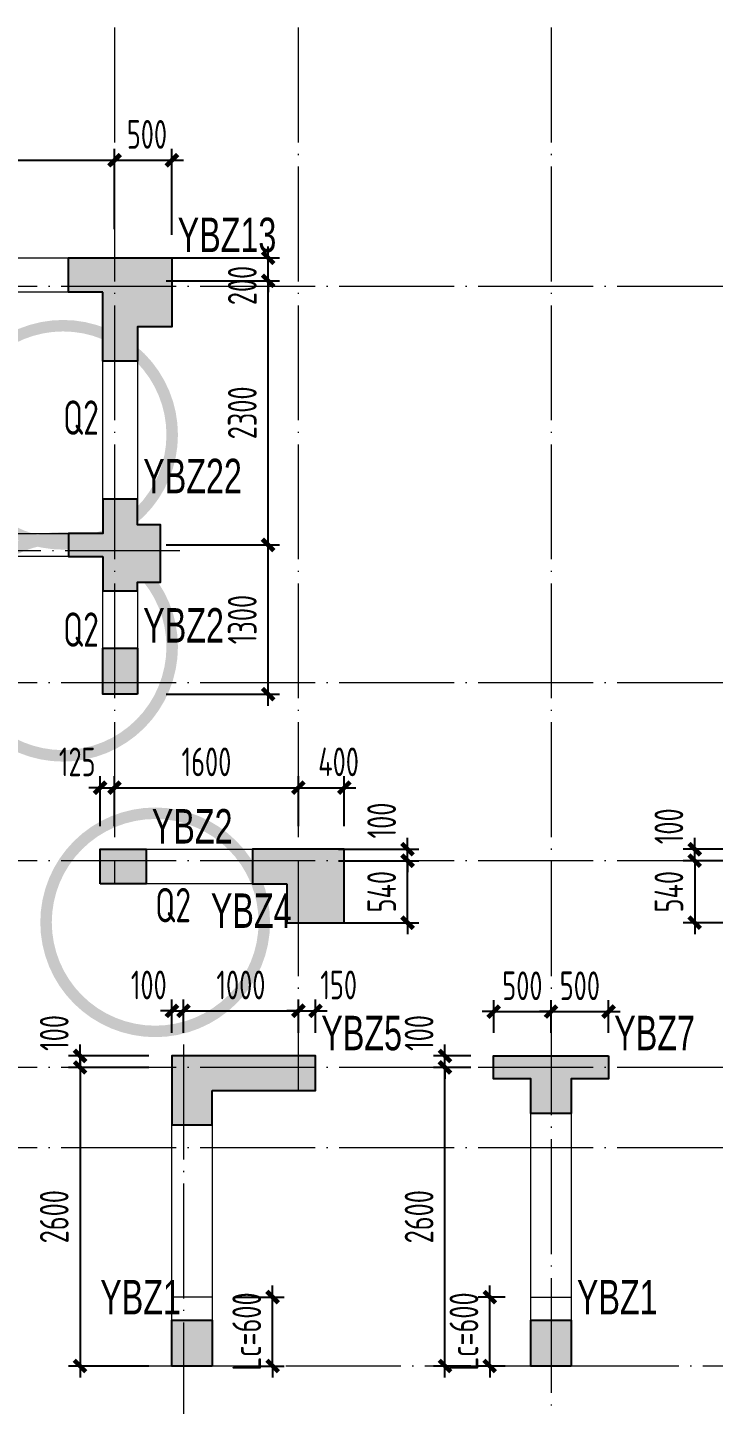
# Model space of a CAD drawing. Extents: x -129922 to 1190196, y -520662 to 139923.
# Drawn here: x 304398 to 310368, y -51588 to -39598 of the extents above; entities that cross this region are included whole.
import ezdxf

# ---------------------------------------------------------------- set-up
doc = ezdxf.new("R2010")
doc.units = 0
doc.header["$LTSCALE"] = 1000
doc.header["$MEASUREMENT"] = 0
doc.linetypes.add('DOTE', pattern=[2.42, 2, -0.2, 0.02, -0.2])
for name, color, linetype, lineweight in [('A-轴线-塔楼', 1, 'DOTE', 9), ('A-轴线-隔墙', 41, 'DOTE', 9), ('S-基础-HATCH', 251, 'Continuous', 20), ('S-墙柱-DIM', 3, 'Continuous', 20), ('S-墙柱-Lc填充', 8, 'Continuous', 9), ('S-墙柱-WALL', 6, 'Continuous', 20), ('S-墙柱-编号', 4, 'Continuous', 20), ('S-通用-TEXT', 7, 'Continuous', 20)]:
    doc.layers.add(name, color=color, linetype=linetype, lineweight=lineweight)
doc.layers.add('COLU_TH', color=5, linetype='Continuous')
doc.layers.add('Tc', color=60, linetype='Continuous', plot=False)
doc.styles.add('BW_Dim', font='Bweng.shx', dxfattribs={"width": 0.7, "bigfont": 'hztxt.shx'})
doc.styles.add('TSSD_Dimension', font='tssdeng.shx', dxfattribs={"width": 0.7, "bigfont": 'HZTXT.SHX'})
doc.styles.add('TSSD_Rein', font='tssdeng.shx', dxfattribs={"width": 0.7, "bigfont": 'hztxt.shx'})
doc.dimstyles.new('TSSD_100_100', dxfattribs={"dimtxt": 250, "dimasz": 100, "dimexe": 100, "dimexo": 200, "dimgap": 100, "dimtad": 1, "dimdec": 0, "dimzin": 0, "dimdsep": 46, "dimtxsty": 'TSSD_Dimension', "dimblk": 'ARCHTICK', "dimcen": 0, "dimdle": 100, "dimclrt": 7, "dimadec": 0, "dimazin": 0, "dimtfac": 1, "dimtdec": 0, "dimtix": 1, "dimtmove": 2, "dimatfit": 0, "dimfxl": 0, "dimtolj": 1, "dimtzin": 0, "dimarcsym": 0})

# ---------------------------------------------------------------- blocks, each defined once
blk = doc.blocks.new('_ArchTick')
at = {"color": 0, "linetype": 'ByBlock', "const_width": 0.4}
blk.add_lwpolyline([(-0.5, -0.5), (0.5, 0.5)], dxfattribs=at)
blk = doc.blocks.new('*D602')
at = {"layer": 'Defpoints', "color": 0, "transparency": 16777216}
for p in [(305405, -41803), (306492, -41803), (305405, -44103)]:
    blk.add_point(p, dxfattribs=at)
at = {"layer": 'S-墙柱-DIM', "color": 0, "lineweight": -2, "transparency": 16777216}
for p, q in [((306492, -44203), (306492, -41703)), ((305605, -41803), (306592, -41803)), ((305605, -44103), (306592, -44103))]:
    blk.add_line(p, q, dxfattribs=at)
at = {"layer": 'S-墙柱-DIM', "color": 0, "lineweight": -2, "transparency": 16777216, "xscale": 100, "yscale": 100, "zscale": 100}
for p, rotation in [((306492, -41803), 90), ((306492, -44103), 270)]:
    blk.add_blockref('_ArchTick', p, dxfattribs=dict(at, rotation=rotation))
at = {"layer": 'S-墙柱-DIM', "color": 7, "transparency": 16777216, "insert": (306267, -42953), "char_height": 250, "attachment_point": 5, "rotation": 90, "style": 'TSSD_Dimension'}
blk.add_mtext('\\A1;2300', dxfattribs=at)
blk = doc.blocks.new('*D603')
at = {"layer": 'Defpoints', "color": 0, "transparency": 16777216}
for p in [(305405, -41603), (306492, -41603), (305405, -41803)]:
    blk.add_point(p, dxfattribs=at)
at = {"layer": 'S-墙柱-DIM', "color": 0, "lineweight": -2, "transparency": 16777216}
for p, q in [((305605, -41603), (306592, -41603)), ((306492, -41603), (306492, -41503)), ((306492, -41803), (306492, -41603)), ((305605, -41803), (306592, -41803)), ((306492, -41803), (306492, -41903))]:
    blk.add_line(p, q, dxfattribs=at)
at = {"layer": 'S-墙柱-DIM', "color": 0, "lineweight": -2, "transparency": 16777216, "xscale": 100, "yscale": 100, "zscale": 100}
for p, rotation in [((306492, -41603), 270), ((306492, -41803), 90)]:
    blk.add_blockref('_ArchTick', p, dxfattribs=dict(at, rotation=rotation))
at = {"layer": 'S-墙柱-DIM', "color": 7, "transparency": 16777216, "insert": (306267, -41844), "char_height": 250, "attachment_point": 5, "rotation": 90, "style": 'TSSD_Dimension'}
blk.add_mtext('\\A1;200', dxfattribs=at)
blk = doc.blocks.new('*D605')
at = {"layer": 'Defpoints', "color": 0, "transparency": 16777216}
for p in [(305155, -40753), (302855, -41553), (305155, -41553)]:
    blk.add_point(p, dxfattribs=at)
at = {"layer": 'S-墙柱-DIM', "color": 0, "lineweight": -2, "transparency": 16777216}
for p, q in [((302755, -40753), (305255, -40753)), ((302855, -41353), (302855, -40653)), ((305155, -41353), (305155, -40653))]:
    blk.add_line(p, q, dxfattribs=at)
at = {"layer": 'S-墙柱-DIM', "color": 0, "lineweight": -2, "transparency": 16777216, "xscale": 100, "yscale": 100, "zscale": 100, "rotation": 180}
blk.add_blockref('_ArchTick', (302855, -40753), dxfattribs=at)
at = {"layer": 'S-墙柱-DIM', "color": 0, "lineweight": -2, "transparency": 16777216, "xscale": 100, "yscale": 100, "zscale": 100}
blk.add_blockref('_ArchTick', (305155, -40753), dxfattribs=at)
at = {"layer": 'S-墙柱-DIM', "color": 7, "transparency": 16777216, "insert": (304005, -40528), "char_height": 250, "attachment_point": 5, "style": 'TSSD_Dimension'}
blk.add_mtext('\\A1;2300', dxfattribs=at)
blk = doc.blocks.new('*D606')
at = {"layer": 'Defpoints', "color": 0, "transparency": 16777216}
for p in [(305655, -40753), (305155, -41553), (305655, -41603)]:
    blk.add_point(p, dxfattribs=at)
at = {"layer": 'S-墙柱-DIM', "color": 0, "lineweight": -2, "transparency": 16777216}
for p, q in [((305055, -40753), (305755, -40753)), ((305155, -41353), (305155, -40653)), ((305655, -41403), (305655, -40653))]:
    blk.add_line(p, q, dxfattribs=at)
at = {"layer": 'S-墙柱-DIM', "color": 0, "lineweight": -2, "transparency": 16777216, "xscale": 100, "yscale": 100, "zscale": 100, "rotation": 180}
blk.add_blockref('_ArchTick', (305155, -40753), dxfattribs=at)
at = {"layer": 'S-墙柱-DIM', "color": 0, "lineweight": -2, "transparency": 16777216, "xscale": 100, "yscale": 100, "zscale": 100}
blk.add_blockref('_ArchTick', (305655, -40753), dxfattribs=at)
at = {"layer": 'S-墙柱-DIM', "color": 7, "transparency": 16777216, "insert": (305437, -40528), "char_height": 250, "attachment_point": 5, "style": 'TSSD_Dimension'}
blk.add_mtext('\\A1;500', dxfattribs=at)
blk = doc.blocks.new('*D607')
at = {"layer": 'Defpoints', "color": 0, "transparency": 16777216}
for p in [(305405, -44103), (306492, -44103), (305405, -45403)]:
    blk.add_point(p, dxfattribs=at)
at = {"layer": 'S-墙柱-DIM', "color": 0, "lineweight": -2, "transparency": 16777216}
for p, q in [((306492, -45503), (306492, -44003)), ((305605, -44103), (306592, -44103)), ((305605, -45403), (306592, -45403))]:
    blk.add_line(p, q, dxfattribs=at)
at = {"layer": 'S-墙柱-DIM', "color": 0, "lineweight": -2, "transparency": 16777216, "xscale": 100, "yscale": 100, "zscale": 100}
for p, rotation in [((306492, -44103), 90), ((306492, -45403), 270)]:
    blk.add_blockref('_ArchTick', p, dxfattribs=dict(at, rotation=rotation))
at = {"layer": 'S-墙柱-DIM', "color": 7, "transparency": 16777216, "insert": (306267, -44753), "char_height": 250, "attachment_point": 5, "rotation": 90, "style": 'TSSD_Dimension'}
blk.add_mtext('\\A1;1300', dxfattribs=at)
blk = doc.blocks.new('*D642')
at = {"layer": 'Defpoints', "color": 0, "transparency": 16777216}
for p in [(306905, -46853), (307705, -46853), (306905, -47393)]:
    blk.add_point(p, dxfattribs=at)
at = {"layer": 'S-墙柱-DIM', "color": 0, "lineweight": -2, "transparency": 16777216}
for p, q in [((307705, -46853), (307705, -46753)), ((307105, -46853), (307805, -46853)), ((307705, -47393), (307705, -46853)), ((307105, -47393), (307805, -47393)), ((307705, -47393), (307705, -47493))]:
    blk.add_line(p, q, dxfattribs=at)
at = {"layer": 'S-墙柱-DIM', "color": 0, "lineweight": -2, "transparency": 16777216, "xscale": 100, "yscale": 100, "zscale": 100}
for p, rotation in [((307705, -46853), 270), ((307705, -47393), 90)]:
    blk.add_blockref('_ArchTick', p, dxfattribs=dict(at, rotation=rotation))
at = {"layer": 'S-墙柱-DIM', "color": 7, "transparency": 16777216, "insert": (307480, -47123), "char_height": 250, "attachment_point": 5, "rotation": 90, "style": 'TSSD_Dimension'}
blk.add_mtext('\\A1;540', dxfattribs=at)
blk = doc.blocks.new('*D643')
at = {"layer": 'Defpoints', "color": 0, "transparency": 16777216}
for p in [(306905, -46753), (307705, -46753), (306905, -46853)]:
    blk.add_point(p, dxfattribs=at)
at = {"layer": 'S-墙柱-DIM', "color": 0, "lineweight": -2, "transparency": 16777216}
for p, q in [((307105, -46753), (307805, -46753)), ((307705, -46753), (307705, -46653)), ((307705, -46853), (307705, -46753)), ((307105, -46853), (307805, -46853)), ((307705, -46853), (307705, -46953))]:
    blk.add_line(p, q, dxfattribs=at)
at = {"layer": 'S-墙柱-DIM', "color": 0, "lineweight": -2, "transparency": 16777216, "xscale": 100, "yscale": 100, "zscale": 100}
for p, rotation in [((307705, -46753), 270), ((307705, -46853), 90)]:
    blk.add_blockref('_ArchTick', p, dxfattribs=dict(at, rotation=rotation))
at = {"layer": 'S-墙柱-DIM', "color": 7, "transparency": 16777216, "insert": (307480, -46503), "char_height": 250, "attachment_point": 5, "rotation": 90, "style": 'TSSD_Dimension'}
blk.add_mtext('\\A1;100', dxfattribs=at)
blk = doc.blocks.new('*D644')
at = {"layer": 'Defpoints', "color": 0, "transparency": 16777216}
for p in [(305155, -46217), (305030, -46753), (305155, -46753)]:
    blk.add_point(p, dxfattribs=at)
at = {"layer": 'S-墙柱-DIM', "color": 0, "lineweight": -2, "transparency": 16777216}
for p, q in [((305030, -46553), (305030, -46117)), ((305155, -46553), (305155, -46117)), ((305030, -46217), (304930, -46217)), ((305030, -46217), (305155, -46217)), ((305155, -46217), (305255, -46217))]:
    blk.add_line(p, q, dxfattribs=at)
at = {"layer": 'S-墙柱-DIM', "color": 0, "lineweight": -2, "transparency": 16777216, "xscale": 100, "yscale": 100, "zscale": 100}
blk.add_blockref('_ArchTick', (305030, -46217), dxfattribs=at)
at = {"layer": 'S-墙柱-DIM', "color": 0, "lineweight": -2, "transparency": 16777216, "xscale": 100, "yscale": 100, "zscale": 100, "rotation": 180}
blk.add_blockref('_ArchTick', (305155, -46217), dxfattribs=at)
at = {"layer": 'S-墙柱-DIM', "color": 7, "transparency": 16777216, "insert": (304830, -45992), "char_height": 250, "attachment_point": 5, "style": 'TSSD_Dimension'}
blk.add_mtext('\\A1;125', dxfattribs=at)
blk = doc.blocks.new('*D645')
at = {"layer": 'Defpoints', "color": 0, "transparency": 16777216}
for p in [(306755, -46217), (305155, -46753), (306755, -46753)]:
    blk.add_point(p, dxfattribs=at)
at = {"layer": 'S-墙柱-DIM', "color": 0, "lineweight": -2, "transparency": 16777216}
for p, q in [((305155, -46553), (305155, -46117)), ((306755, -46553), (306755, -46117)), ((305055, -46217), (306855, -46217))]:
    blk.add_line(p, q, dxfattribs=at)
at = {"layer": 'S-墙柱-DIM', "color": 0, "lineweight": -2, "transparency": 16777216, "xscale": 100, "yscale": 100, "zscale": 100, "rotation": 180}
blk.add_blockref('_ArchTick', (305155, -46217), dxfattribs=at)
at = {"layer": 'S-墙柱-DIM', "color": 0, "lineweight": -2, "transparency": 16777216, "xscale": 100, "yscale": 100, "zscale": 100}
blk.add_blockref('_ArchTick', (306755, -46217), dxfattribs=at)
at = {"layer": 'S-墙柱-DIM', "color": 7, "transparency": 16777216, "insert": (305955, -45992), "char_height": 250, "attachment_point": 5, "style": 'TSSD_Dimension'}
blk.add_mtext('\\A1;1600', dxfattribs=at)
blk = doc.blocks.new('*D646')
at = {"layer": 'Defpoints', "color": 0, "transparency": 16777216}
for p in [(307155, -46217), (306755, -46753), (307155, -46753)]:
    blk.add_point(p, dxfattribs=at)
at = {"layer": 'S-墙柱-DIM', "color": 0, "lineweight": -2, "transparency": 16777216}
for p, q in [((306755, -46553), (306755, -46117)), ((307155, -46553), (307155, -46117)), ((306655, -46217), (307255, -46217))]:
    blk.add_line(p, q, dxfattribs=at)
at = {"layer": 'S-墙柱-DIM', "color": 0, "lineweight": -2, "transparency": 16777216, "xscale": 100, "yscale": 100, "zscale": 100, "rotation": 180}
blk.add_blockref('_ArchTick', (306755, -46217), dxfattribs=at)
at = {"layer": 'S-墙柱-DIM', "color": 0, "lineweight": -2, "transparency": 16777216, "xscale": 100, "yscale": 100, "zscale": 100}
blk.add_blockref('_ArchTick', (307155, -46217), dxfattribs=at)
at = {"layer": 'S-墙柱-DIM', "color": 7, "transparency": 16777216, "insert": (307105, -45992), "char_height": 250, "attachment_point": 5, "style": 'TSSD_Dimension'}
blk.add_mtext('\\A1;400', dxfattribs=at)
blk = doc.blocks.new('*D651')
at = {"layer": 'Defpoints', "color": 0, "transparency": 16777216}
for p in [(305655, -48653), (304855, -51253), (305655, -51253)]:
    blk.add_point(p, dxfattribs=at)
at = {"layer": 'S-墙柱-DIM', "color": 0, "lineweight": -2, "transparency": 16777216}
for p, q in [((304855, -48553), (304855, -51353)), ((305455, -48653), (304755, -48653)), ((305455, -51253), (304755, -51253))]:
    blk.add_line(p, q, dxfattribs=at)
at = {"layer": 'S-墙柱-DIM', "color": 0, "lineweight": -2, "transparency": 16777216, "xscale": 100, "yscale": 100, "zscale": 100}
for p, rotation in [((304855, -48653), 90), ((304855, -51253), 270)]:
    blk.add_blockref('_ArchTick', p, dxfattribs=dict(at, rotation=rotation))
at = {"layer": 'S-墙柱-DIM', "color": 7, "transparency": 16777216, "insert": (304630, -49953), "char_height": 250, "attachment_point": 5, "rotation": 90, "style": 'TSSD_Dimension'}
blk.add_mtext('\\A1;2600', dxfattribs=at)
blk = doc.blocks.new('*D652')
at = {"layer": 'Defpoints', "color": 0, "transparency": 16777216}
for p in [(304855, -48553), (305655, -48553), (305655, -48653)]:
    blk.add_point(p, dxfattribs=at)
at = {"layer": 'S-墙柱-DIM', "color": 0, "lineweight": -2, "transparency": 16777216}
for p, q in [((305455, -48553), (304755, -48553)), ((304855, -48553), (304855, -48453)), ((304855, -48653), (304855, -48553)), ((305455, -48653), (304755, -48653)), ((304855, -48653), (304855, -48753))]:
    blk.add_line(p, q, dxfattribs=at)
at = {"layer": 'S-墙柱-DIM', "color": 0, "lineweight": -2, "transparency": 16777216, "xscale": 100, "yscale": 100, "zscale": 100}
for p, rotation in [((304855, -48553), 270), ((304855, -48653), 90)]:
    blk.add_blockref('_ArchTick', p, dxfattribs=dict(at, rotation=rotation))
at = {"layer": 'S-墙柱-DIM', "color": 7, "transparency": 16777216, "insert": (304630, -48353), "char_height": 250, "attachment_point": 5, "rotation": 90, "style": 'TSSD_Dimension'}
blk.add_mtext('\\A1;100', dxfattribs=at)
blk = doc.blocks.new('*D653')
at = {"layer": 'Defpoints', "color": 0, "transparency": 16777216}
for p in [(306905, -48160), (306755, -48553), (306905, -48553)]:
    blk.add_point(p, dxfattribs=at)
at = {"layer": 'S-墙柱-DIM', "color": 0, "lineweight": -2, "transparency": 16777216}
for p, q in [((306755, -48353), (306755, -48060)), ((306905, -48353), (306905, -48060)), ((306755, -48160), (306655, -48160)), ((306755, -48160), (306905, -48160)), ((306905, -48160), (307005, -48160))]:
    blk.add_line(p, q, dxfattribs=at)
at = {"layer": 'S-墙柱-DIM', "color": 0, "lineweight": -2, "transparency": 16777216, "xscale": 100, "yscale": 100, "zscale": 100}
blk.add_blockref('_ArchTick', (306755, -48160), dxfattribs=at)
at = {"layer": 'S-墙柱-DIM', "color": 0, "lineweight": -2, "transparency": 16777216, "xscale": 100, "yscale": 100, "zscale": 100, "rotation": 180}
blk.add_blockref('_ArchTick', (306905, -48160), dxfattribs=at)
at = {"layer": 'S-墙柱-DIM', "color": 7, "transparency": 16777216, "insert": (307106, -47935), "char_height": 250, "attachment_point": 5, "style": 'TSSD_Dimension'}
blk.add_mtext('\\A1;150', dxfattribs=at)
blk = doc.blocks.new('*D654')
at = {"layer": 'Defpoints', "color": 0, "transparency": 16777216}
for p in [(306755, -48160), (305755, -48553), (306755, -48553)]:
    blk.add_point(p, dxfattribs=at)
at = {"layer": 'S-墙柱-DIM', "color": 0, "lineweight": -2, "transparency": 16777216}
for p, q in [((305755, -48353), (305755, -48060)), ((306755, -48353), (306755, -48060)), ((305655, -48160), (306855, -48160))]:
    blk.add_line(p, q, dxfattribs=at)
at = {"layer": 'S-墙柱-DIM', "color": 0, "lineweight": -2, "transparency": 16777216, "xscale": 100, "yscale": 100, "zscale": 100, "rotation": 180}
blk.add_blockref('_ArchTick', (305755, -48160), dxfattribs=at)
at = {"layer": 'S-墙柱-DIM', "color": 0, "lineweight": -2, "transparency": 16777216, "xscale": 100, "yscale": 100, "zscale": 100}
blk.add_blockref('_ArchTick', (306755, -48160), dxfattribs=at)
at = {"layer": 'S-墙柱-DIM', "color": 7, "transparency": 16777216, "insert": (306255, -47935), "char_height": 250, "attachment_point": 5, "style": 'TSSD_Dimension'}
blk.add_mtext('\\A1;1000', dxfattribs=at)
blk = doc.blocks.new('*D655')
at = {"layer": 'Defpoints', "color": 0, "transparency": 16777216}
for p in [(305755, -48160), (305655, -48553), (305755, -48553)]:
    blk.add_point(p, dxfattribs=at)
at = {"layer": 'S-墙柱-DIM', "color": 0, "lineweight": -2, "transparency": 16777216}
for p, q in [((305655, -48353), (305655, -48060)), ((305755, -48353), (305755, -48060)), ((305655, -48160), (305555, -48160)), ((305655, -48160), (305755, -48160)), ((305755, -48160), (305855, -48160))]:
    blk.add_line(p, q, dxfattribs=at)
at = {"layer": 'S-墙柱-DIM', "color": 0, "lineweight": -2, "transparency": 16777216, "xscale": 100, "yscale": 100, "zscale": 100}
blk.add_blockref('_ArchTick', (305655, -48160), dxfattribs=at)
at = {"layer": 'S-墙柱-DIM', "color": 0, "lineweight": -2, "transparency": 16777216, "xscale": 100, "yscale": 100, "zscale": 100, "rotation": 180}
blk.add_blockref('_ArchTick', (305755, -48160), dxfattribs=at)
at = {"layer": 'S-墙柱-DIM', "color": 7, "transparency": 16777216, "insert": (305453, -47935), "char_height": 250, "attachment_point": 5, "style": 'TSSD_Dimension'}
blk.add_mtext('\\A1;100', dxfattribs=at)
blk = doc.blocks.new('*D656')
at = {"layer": 'Defpoints', "color": 0, "transparency": 16777216}
for p in [(308031, -48653), (308455, -48653), (308455, -51253)]:
    blk.add_point(p, dxfattribs=at)
at = {"layer": 'S-墙柱-DIM', "color": 0, "lineweight": -2, "transparency": 16777216}
for p, q in [((308031, -51353), (308031, -48553)), ((308255, -48653), (307931, -48653)), ((308255, -51253), (307931, -51253))]:
    blk.add_line(p, q, dxfattribs=at)
at = {"layer": 'S-墙柱-DIM', "color": 0, "lineweight": -2, "transparency": 16777216, "xscale": 100, "yscale": 100, "zscale": 100}
for p, rotation in [((308031, -48653), 90), ((308031, -51253), 270)]:
    blk.add_blockref('_ArchTick', p, dxfattribs=dict(at, rotation=rotation))
at = {"layer": 'S-墙柱-DIM', "color": 7, "transparency": 16777216, "insert": (307806, -49953), "char_height": 250, "attachment_point": 5, "rotation": 90, "style": 'TSSD_Dimension'}
blk.add_mtext('\\A1;2600', dxfattribs=at)
blk = doc.blocks.new('*D657')
at = {"layer": 'Defpoints', "color": 0, "transparency": 16777216}
for p in [(308031, -48553), (308455, -48553), (308455, -48653)]:
    blk.add_point(p, dxfattribs=at)
at = {"layer": 'S-墙柱-DIM', "color": 0, "lineweight": -2, "transparency": 16777216}
for p, q in [((308255, -48553), (307931, -48553)), ((308031, -48553), (308031, -48453)), ((308031, -48653), (308031, -48553)), ((308255, -48653), (307931, -48653)), ((308031, -48653), (308031, -48753))]:
    blk.add_line(p, q, dxfattribs=at)
at = {"layer": 'S-墙柱-DIM', "color": 0, "lineweight": -2, "transparency": 16777216, "xscale": 100, "yscale": 100, "zscale": 100}
for p, rotation in [((308031, -48553), 270), ((308031, -48653), 90)]:
    blk.add_blockref('_ArchTick', p, dxfattribs=dict(at, rotation=rotation))
at = {"layer": 'S-墙柱-DIM', "color": 7, "transparency": 16777216, "insert": (307806, -48353), "char_height": 250, "attachment_point": 5, "rotation": 90, "style": 'TSSD_Dimension'}
blk.add_mtext('\\A1;100', dxfattribs=at)
blk = doc.blocks.new('*D658')
at = {"layer": 'Defpoints', "color": 0, "transparency": 16777216}
for p in [(308955, -48167), (308455, -48553), (308955, -48553)]:
    blk.add_point(p, dxfattribs=at)
at = {"layer": 'S-墙柱-DIM', "color": 0, "lineweight": -2, "transparency": 16777216}
for p, q in [((308455, -48353), (308455, -48067)), ((308955, -48353), (308955, -48067)), ((308455, -48167), (308355, -48167)), ((308455, -48167), (308955, -48167)), ((308955, -48167), (309055, -48167))]:
    blk.add_line(p, q, dxfattribs=at)
at = {"layer": 'S-墙柱-DIM', "color": 0, "lineweight": -2, "transparency": 16777216, "xscale": 100, "yscale": 100, "zscale": 100}
blk.add_blockref('_ArchTick', (308455, -48167), dxfattribs=at)
at = {"layer": 'S-墙柱-DIM', "color": 0, "lineweight": -2, "transparency": 16777216, "xscale": 100, "yscale": 100, "zscale": 100, "rotation": 180}
blk.add_blockref('_ArchTick', (308955, -48167), dxfattribs=at)
at = {"layer": 'S-墙柱-DIM', "color": 7, "transparency": 16777216, "insert": (308705, -47942), "char_height": 250, "attachment_point": 5, "style": 'TSSD_Dimension'}
blk.add_mtext('\\A1;500', dxfattribs=at)
blk = doc.blocks.new('*D659')
at = {"layer": 'Defpoints', "color": 0, "transparency": 16777216}
for p in [(309455, -48167), (308955, -48553), (309455, -48553)]:
    blk.add_point(p, dxfattribs=at)
at = {"layer": 'S-墙柱-DIM', "color": 0, "lineweight": -2, "transparency": 16777216}
for p, q in [((308955, -48353), (308955, -48067)), ((309455, -48353), (309455, -48067)), ((308955, -48167), (308855, -48167)), ((308955, -48167), (309455, -48167)), ((309455, -48167), (309555, -48167))]:
    blk.add_line(p, q, dxfattribs=at)
at = {"layer": 'S-墙柱-DIM', "color": 0, "lineweight": -2, "transparency": 16777216, "xscale": 100, "yscale": 100, "zscale": 100}
blk.add_blockref('_ArchTick', (308955, -48167), dxfattribs=at)
at = {"layer": 'S-墙柱-DIM', "color": 0, "lineweight": -2, "transparency": 16777216, "xscale": 100, "yscale": 100, "zscale": 100, "rotation": 180}
blk.add_blockref('_ArchTick', (309455, -48167), dxfattribs=at)
at = {"layer": 'S-墙柱-DIM', "color": 7, "transparency": 16777216, "insert": (309205, -47942), "char_height": 250, "attachment_point": 5, "style": 'TSSD_Dimension'}
blk.add_mtext('\\A1;500', dxfattribs=at)
blk = doc.blocks.new('*D669')
at = {"layer": 'Defpoints', "color": 0, "transparency": 16777216}
for p in [(311005, -46853), (310205, -47393), (311005, -47393)]:
    blk.add_point(p, dxfattribs=at)
at = {"layer": 'S-墙柱-DIM', "color": 0, "lineweight": -2, "transparency": 16777216}
for p, q in [((310205, -46853), (310205, -46753)), ((310805, -46853), (310105, -46853)), ((310205, -46853), (310205, -47393)), ((310805, -47393), (310105, -47393)), ((310205, -47393), (310205, -47493))]:
    blk.add_line(p, q, dxfattribs=at)
at = {"layer": 'S-墙柱-DIM', "color": 0, "lineweight": -2, "transparency": 16777216, "xscale": 100, "yscale": 100, "zscale": 100}
for p, rotation in [((310205, -46853), 270), ((310205, -47393), 90)]:
    blk.add_blockref('_ArchTick', p, dxfattribs=dict(at, rotation=rotation))
at = {"layer": 'S-墙柱-DIM', "color": 7, "transparency": 16777216, "insert": (309980, -47123), "char_height": 250, "attachment_point": 5, "rotation": 90, "style": 'TSSD_Dimension'}
blk.add_mtext('\\A1;540', dxfattribs=at)
blk = doc.blocks.new('*D670')
at = {"layer": 'Defpoints', "color": 0, "transparency": 16777216}
for p in [(310205, -46753), (311005, -46753), (311005, -46853)]:
    blk.add_point(p, dxfattribs=at)
at = {"layer": 'S-墙柱-DIM', "color": 0, "lineweight": -2, "transparency": 16777216}
for p, q in [((310805, -46753), (310105, -46753)), ((310205, -46753), (310205, -46653)), ((310205, -46853), (310205, -46753)), ((310805, -46853), (310105, -46853)), ((310205, -46853), (310205, -46953))]:
    blk.add_line(p, q, dxfattribs=at)
at = {"layer": 'S-墙柱-DIM', "color": 0, "lineweight": -2, "transparency": 16777216, "xscale": 100, "yscale": 100, "zscale": 100}
for p, rotation in [((310205, -46753), 270), ((310205, -46853), 90)]:
    blk.add_blockref('_ArchTick', p, dxfattribs=dict(at, rotation=rotation))
at = {"layer": 'S-墙柱-DIM', "color": 7, "transparency": 16777216, "insert": (309980, -46553), "char_height": 250, "attachment_point": 5, "rotation": 90, "style": 'TSSD_Dimension'}
blk.add_mtext('\\A1;100', dxfattribs=at)
blk = doc.blocks.new('*D710')
at = {"layer": 'Defpoints', "color": 0, "transparency": 16777216}
for p in [(306005, -50653), (306531, -50653), (306005, -51253)]:
    blk.add_point(p, dxfattribs=at)
at = {"layer": 'S-墙柱-DIM', "color": 0, "lineweight": -2, "transparency": 16777216}
for p, q in [((306531, -50653), (306531, -50553)), ((306205, -50653), (306631, -50653)), ((306531, -51253), (306531, -50653)), ((306205, -51253), (306631, -51253)), ((306531, -51253), (306531, -51353))]:
    blk.add_line(p, q, dxfattribs=at)
at = {"layer": 'S-墙柱-DIM', "color": 0, "lineweight": -2, "transparency": 16777216, "xscale": 100, "yscale": 100, "zscale": 100}
for p, rotation in [((306531, -50653), 270), ((306531, -51253), 90)]:
    blk.add_blockref('_ArchTick', p, dxfattribs=dict(at, rotation=rotation))
at = {"layer": 'S-墙柱-DIM', "color": 7, "transparency": 16777216, "insert": (306306, -50953), "char_height": 250, "attachment_point": 5, "rotation": 90, "style": 'TSSD_Dimension'}
blk.add_mtext('\\A1;Lc=600', dxfattribs=at)
blk = doc.blocks.new('*D711')
at = {"layer": 'Defpoints', "color": 0, "transparency": 16777216}
for p in [(308421, -50653), (308755, -50653), (308755, -51253)]:
    blk.add_point(p, dxfattribs=at)
at = {"layer": 'S-墙柱-DIM', "color": 0, "lineweight": -2, "transparency": 16777216}
for p, q in [((308421, -50653), (308421, -50553)), ((308555, -50653), (308321, -50653)), ((308421, -51253), (308421, -50653)), ((308555, -51253), (308321, -51253)), ((308421, -51253), (308421, -51353))]:
    blk.add_line(p, q, dxfattribs=at)
at = {"layer": 'S-墙柱-DIM', "color": 0, "lineweight": -2, "transparency": 16777216, "xscale": 100, "yscale": 100, "zscale": 100}
for p, rotation in [((308421, -50653), 270), ((308421, -51253), 90)]:
    blk.add_blockref('_ArchTick', p, dxfattribs=dict(at, rotation=rotation))
at = {"layer": 'S-墙柱-DIM', "color": 7, "transparency": 16777216, "insert": (308196, -50953), "char_height": 250, "attachment_point": 5, "rotation": 90, "style": 'TSSD_Dimension'}
blk.add_mtext('\\A1;Lc=600', dxfattribs=at)
blk = doc.blocks.new('ZHOUWANG3')
at = {"layer": 'A-轴线-塔楼', "linetype": 'DOTE', "ltscale": 0.5}
for p, q in [((101752, 248942), (101752, 241486)), ((103352, 248942), (103352, 239686)), ((105552, 248942), (105552, 226834)), ((139798, 246686), (85362, 246686)), ((102322, 244386), (85362, 244386)), ((139798, 243236), (85362, 243236)), ((139798, 241686), (85362, 241686)), ((102352, 240086), (102352, 226834)), ((139798, 239886), (85362, 239886)), ((139798, 239186), (85362, 239186))]:
    blk.add_line(p, q, dxfattribs=at)
at = {"layer": 'A-轴线-隔墙', "ltscale": 0.5}
blk.add_line((122394, 237286), (101608, 237286), dxfattribs=at)

msp = doc.modelspace()

# ---------------------------------------------------------------- hatches: boundary and pattern name
at = {"layer": 'S-基础-HATCH'}
for points in [[(305054.6, -41903.3), (304754.6, -41903.3), (304754.6, -41603.3), (305654.6, -41603.3), (305654.6, -42203.3), (305354.6, -42203.3), (305354.6, -42503.3), (305054.6, -42503.3)], [(305054.6, -44203.3), (305054.6, -44503.3), (305354.6, -44503.3), (305354.6, -44428.3), (305554.6, -44428.3), (305554.6, -43928.3), (305354.6, -43928.3), (305354.6, -43703.3), (305054.6, -43703.3), (305054.6, -44003.3), (304754.6, -44003.3), (304754.6, -44203.3)], [(305354.6, -45403.3), (305054.6, -45403.3), (305054.6, -45003.3), (305354.6, -45003.3)], [(305029.6, -47053.3), (305029.6, -46753.3), (305429.6, -46753.3), (305429.6, -47053.3)], [(306654.6, -47053.3), (306654.6, -47393.3), (307154.6, -47393.3), (307154.6, -46753.3), (306354.6, -46753.3), (306354.6, -47053.3)], [(306004.6, -48853.3), (306904.6, -48853.3), (306904.6, -48553.3), (305654.6, -48553.3), (305654.6, -49153.3), (306004.6, -49153.3)], [(309454.6, -48553.3), (309454.6, -48753.3), (309129.6, -48753.3), (309129.6, -49053.3), (308779.6, -49053.3), (308779.6, -48753.3), (308454.6, -48753.3), (308454.6, -48553.3)], [(306004.6, -51253.3), (305654.6, -51253.3), (305654.6, -50853.3), (306004.6, -50853.3)], [(309129.6, -51253.3), (308779.6, -51253.3), (308779.6, -50853.3), (309129.6, -50853.3)]]:
    msp.add_hatch(color=256, dxfattribs=at).paths.add_polyline_path(points)

# ---------------------------------------------------------------- linework, layer by layer
at = {"layer": 'COLU_TH'}
for points in [[(305054.6, -41903.3), (304754.6, -41903.3), (304754.6, -41603.3), (305654.6, -41603.3), (305654.6, -42203.3), (305354.6, -42203.3), (305354.6, -42503.3), (305054.6, -42503.3)], [(305354.6, -45403.3), (305054.6, -45403.3), (305054.6, -45003.3), (305354.6, -45003.3)], [(305029.6, -47053.3), (305029.6, -46753.3), (305429.6, -46753.3), (305429.6, -47053.3)], [(306654.6, -47053.3), (306654.6, -47393.3), (307154.6, -47393.3), (307154.6, -46753.3), (306354.6, -46753.3), (306354.6, -47053.3)], [(306004.6, -48853.3), (306904.6, -48853.3), (306904.6, -48553.3), (305654.6, -48553.3), (305654.6, -49153.3), (306004.6, -49153.3)], [(309454.6, -48553.3), (309454.6, -48753.3), (309129.6, -48753.3), (309129.6, -49053.3), (308779.6, -49053.3), (308779.6, -48753.3), (308454.6, -48753.3), (308454.6, -48553.3)], [(306004.6, -51253.3), (305654.6, -51253.3), (305654.6, -50853.3), (306004.6, -50853.3)], [(309129.6, -51253.3), (308779.6, -51253.3), (308779.6, -50853.3), (309129.6, -50853.3)]]:
    msp.add_lwpolyline(points, close=True, dxfattribs=at)
msp.add_lwpolyline([(305054.6, -44203.3), (305054.6, -44503.3), (305354.6, -44503.3), (305354.6, -44428.3), (305554.6, -44428.3), (305554.6, -43928.3), (305354.6, -43928.3), (305354.6, -43703.3), (305054.6, -43703.3), (305054.6, -44003.3), (304754.6, -44003.3), (304754.6, -44203.3), (305054.6, -44203.3)], dxfattribs=at)
at = {"layer": 'S-墙柱-Lc填充'}
for p, q in [((306004.6, -50653.3), (305654.6, -50653.3)), ((308779.6, -50653.3), (309129.6, -50653.3))]:
    msp.add_line(p, q, dxfattribs=at)
at = {"layer": 'S-墙柱-WALL'}
for points in [[(305354.6, -45403.3), (305054.6, -45403.3), (305054.6, -44203.3), (302754.6, -44203.3), (302754.6, -43503.3), (302954.6, -43503.3), (302954.6, -44003.3), (305054.6, -44003.3), (305054.6, -43928.3), (305054.6, -41903.3), (302954.6, -41903.3), (302954.6, -42403.3), (302754.6, -42403.3), (302754.6, -41603.3), (305354.6, -41603.3), (305654.6, -41603.3), (305654.6, -42203.3), (305354.6, -42203.3), (305354.6, -43928.3), (305554.6, -43928.3), (305554.6, -44428.3), (305354.6, -44428.3)], [(307154.6, -47393.3), (306654.6, -47393.3), (306654.6, -47053.3), (305029.6, -47053.3), (305029.6, -46753.3), (307154.6, -46753.3)], [(306004.6, -51253.3), (305654.6, -51253.3), (305654.6, -48553.3), (306904.6, -48553.3), (306904.6, -48853.3), (306004.6, -48853.3)], [(309129.6, -51253.3), (308779.6, -51253.3), (308779.6, -48753.3), (308454.6, -48753.3), (308454.6, -48553.3), (309454.6, -48553.3), (309454.6, -48753.3), (309129.6, -48753.3)]]:
    msp.add_lwpolyline(points, close=True, dxfattribs=at)
at = {"layer": 'Tc', "const_width": 100}
for points in [[(303756.9, -43143.9, 1), (305656.9, -43143.9, 1)], [(303756.9, -44989.9, 1), (305656.9, -44989.9, 1)], [(304558.9, -47389.4, 1), (306458.9, -47389.4, 1)]]:
    msp.add_lwpolyline(points, format="xyb", close=True, dxfattribs=at)

# ---------------------------------------------------------------- block references
msp.add_blockref('ZHOUWANG3', (203402.7, -288539.7))

# ---------------------------------------------------------------- texts
at = {"layer": 'S-墙柱-编号', "style": 'TSSD_Rein', "width": 0.7}
for p in [(304706.9, -43143.9), (304706.9, -44989.9), (305508.9, -47389.4)]:
    msp.add_text('Q2', height=300, dxfattribs=at).set_placement(p)
at = {"layer": 'S-通用-TEXT', "style": 'BW_Dim', "width": 0.7}
for s, p in [('YBZ13', (305704.6, -41553.3)), ('YBZ22', (305404.6, -43653.3)), ('YBZ4', (305993.4, -47437.9)), ('YBZ5', (306954.6, -48503.3)), ('YBZ7', (309504.6, -48503.3))]:
    msp.add_text(s, height=300, dxfattribs=at).set_placement(p)
at = {"layer": 'S-通用-TEXT', "color": 6, "style": 'BW_Dim', "width": 0.7}
for s, p in [('YBZ2', (305404.6, -44953.3)), ('YBZ2', (305479.6, -46703.3)), ('YBZ1', (305030.5, -50803.3)), ('YBZ1', (309179.6, -50803.3))]:
    msp.add_text(s, height=300, dxfattribs=at).set_placement(p)

# ---------------------------------------------------------------- dimensions: what is measured, and where the dimension line sits
at = {"layer": 'S-墙柱-DIM'}
for base, p1, p2, picture, middle in [((305154.6, -40753.3), (302854.6, -41553.3), (305154.6, -41553.3), '*D605', (304004.6, -40528.3)), ((306754.6, -46216.7), (305154.6, -46753.3), (306754.6, -46753.3), '*D645', (305954.6, -45991.7)), ((306754.6, -48160.1), (305754.6, -48553.3), (306754.6, -48553.3), '*D654', (306254.6, -47935.1)), ((308954.6, -48166.5), (308454.6, -48553.3), (308954.6, -48553.3), '*D658', (308704.6, -47941.5)), ((309454.6, -48166.5), (308954.6, -48553.3), (309454.6, -48553.3), '*D659', (309204.6, -47941.5))]:
    dim = msp.add_linear_dim(base=base, p1=p1, p2=p2, dimstyle='TSSD_100_100', dxfattribs=at)
    dim.commit()
    dim.dimension.update_dxf_attribs({"geometry": picture, "text_midpoint": middle})
for base, p1, p2, picture, middle in [((305654.6, -40753.3), (305154.6, -41553.3), (305654.6, -41603.3), '*D606', (305437.4, -40528.3)), ((305154.6, -46216.7), (305029.6, -46753.3), (305154.6, -46753.3), '*D644', (304829.6, -45991.7)), ((307154.6, -46216.7), (306754.6, -46753.3), (307154.6, -46753.3), '*D646', (307104.6, -45991.7)), ((305754.6, -48160.1), (305654.6, -48553.3), (305754.6, -48553.3), '*D655', (305453, -47935.1)), ((306904.6, -48160.1), (306754.6, -48553.3), (306904.6, -48553.3), '*D653', (307106.2, -47935.1))]:
    dim = msp.add_linear_dim(base=base, p1=p1, p2=p2, dimstyle='TSSD_100_100', dxfattribs=at)
    dim.commit()
    dim.dimension.update_dxf_attribs({"geometry": picture, "text_midpoint": middle, "dimtype": 128})
for base, p1, p2, picture, middle in [((306491.8, -41603.3), (305404.6, -41803.3), (305404.6, -41603.3), '*D603', (306266.8, -41844.4)), ((307704.6, -46753.3), (306904.6, -46853.3), (306904.6, -46753.3), '*D643', (307479.6, -46503.3)), ((310204.6, -46753.3), (311004.6, -46853.3), (311004.6, -46753.3), '*D670', (309979.6, -46553.3)), ((304854.6, -48553.3), (305654.6, -48653.3), (305654.6, -48553.3), '*D652', (304629.6, -48353.3)), ((308030.6, -48553.3), (308454.6, -48653.3), (308454.6, -48553.3), '*D657', (307805.6, -48353.3))]:
    dim = msp.add_linear_dim(base=base, p1=p1, p2=p2, angle=90, dimstyle='TSSD_100_100', dxfattribs=at)
    dim.commit()
    dim.dimension.update_dxf_attribs({"geometry": picture, "text_midpoint": middle, "dimtype": 128})
for base, p1, p2, picture, middle in [((306491.8, -41803.3), (305404.6, -44103.3), (305404.6, -41803.3), '*D602', (306266.8, -42953.3)), ((306491.8, -44103.3), (305404.6, -45403.3), (305404.6, -44103.3), '*D607', (306266.8, -44753.3)), ((307704.6, -46853.3), (306904.6, -47393.3), (306904.6, -46853.3), '*D642', (307479.6, -47123.3)), ((310204.6, -47393.3), (311004.6, -46853.3), (311004.6, -47393.3), '*D669', (309979.6, -47123.3)), ((304854.6, -51253.3), (305654.6, -48653.3), (305654.6, -51253.3), '*D651', (304629.6, -49953.3)), ((308030.6, -48653.3), (308454.6, -51253.3), (308454.6, -48653.3), '*D656', (307805.6, -49953.3))]:
    dim = msp.add_linear_dim(base=base, p1=p1, p2=p2, angle=90, dimstyle='TSSD_100_100', dxfattribs=at)
    dim.commit()
    dim.dimension.update_dxf_attribs({"geometry": picture, "text_midpoint": middle})
for base, p1, p2, picture, middle in [((306530.5, -50653.3), (306004.6, -51253.3), (306004.6, -50653.3), '*D710', (306305.5, -50953.3)), ((308421.4, -50653.3), (308754.6, -51253.3), (308754.6, -50653.3), '*D711', (308196.4, -50953.3))]:
    dim = msp.add_linear_dim(base=base, p1=p1, p2=p2, angle=90, text='Lc=<>', dimstyle='TSSD_100_100', dxfattribs=at)
    dim.commit()
    dim.dimension.update_dxf_attribs({"geometry": picture, "text_midpoint": middle})

doc.saveas('drawing.dxf')
